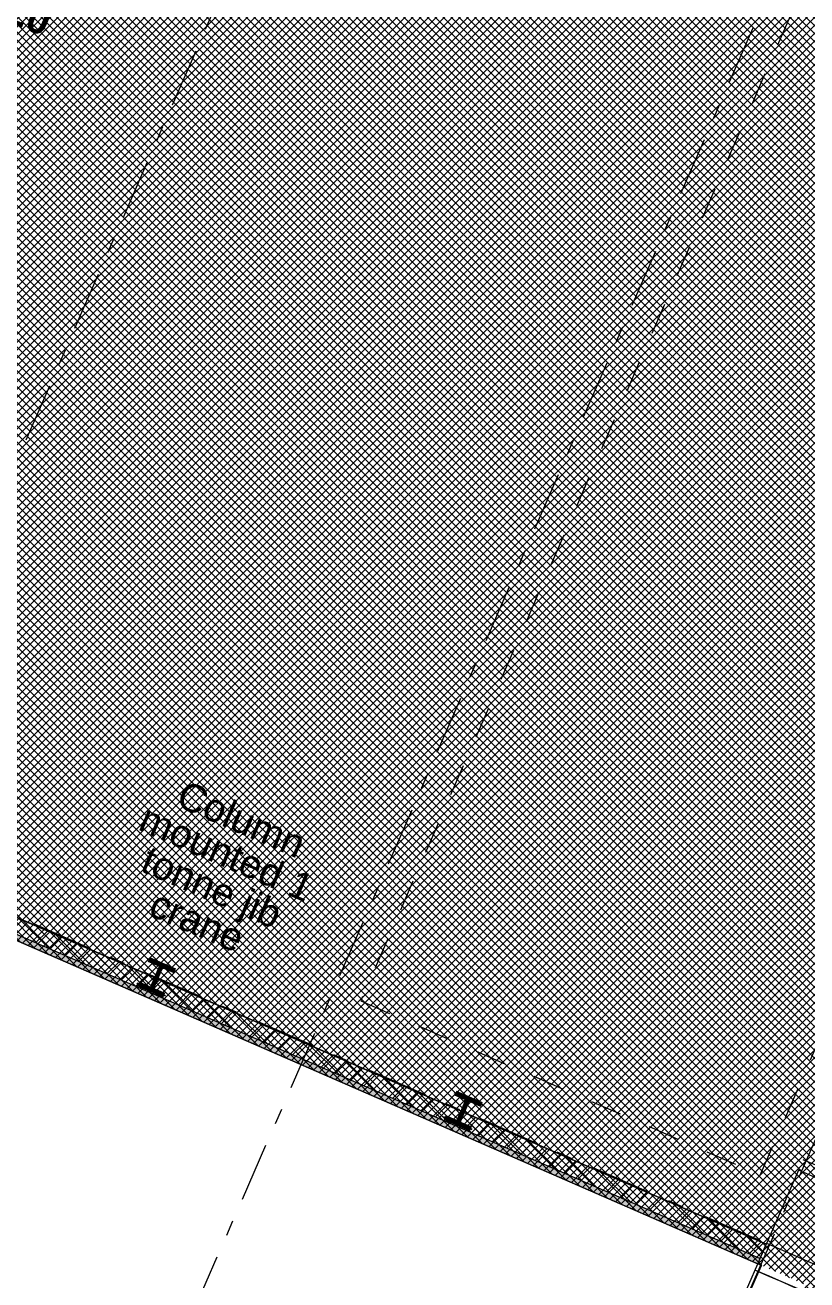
# Model space of a CAD drawing. Header units: millimetres. Extents: x -99530 to 1067232, y -97212 to 137997.
# Drawn here: x 42524 to 49537, y -8390 to 2868 of the extents above; entities that cross this region are included whole.
import ezdxf
from ezdxf.enums import TextEntityAlignment as Align

# ---------------------------------------------------------------- set-up
doc = ezdxf.new("R2010")
doc.units = ezdxf.units.MM
doc.header["$MEASUREMENT"] = 0
doc.linetypes.add('Dashed', pattern=[564.444447, 282.222223, -282.222223])
doc.linetypes.add('Double Dashed', pattern=[1093.611073, 529.166651, -211.666656, 141.111112, -211.666656])
for name, color, linetype in [('A-05-M_Gross_Int_Circulation', 7, 'Continuous'), ('A-15-M_Column_Int', 7, 'Continuous'), ('A-15-MG_Structural_Grid', 7, 'Continuous'), ('A-20-M_Floor_Slab', 7, 'Continuous'), ('A-25-M_Wall_Ext_Existing_HUB', 7, 'Continuous'), ('A-25-M_Wall_Int', 7, 'Continuous'), ('New_A-05-M_Gross_Int_Siemens', 7, 'Continuous'), ('New_ArchiCAD Doors', 7, 'Continuous')]:
    doc.layers.add(name, color=color, linetype=linetype)
for name, color, linetype, lineweight, true_color in [('A-05-M_Gross_Int_Circulation_Pen_No__74', 7, 'Continuous', 20, 0x606060), ('A-15-M_Column_Int_Pen_No__28', 7, 'Continuous', 50, 0x2a2a2a), ('A-15-MG_Structural_Grid_Pen_No__163', 7, 'Continuous', 0, 0x750077), ('A-25-M_Wall_Int_Pen_No__102', 7, 'Continuous', 15, 0xcccccc), ('A-25-M_Wall_Int_Pen_No__107', 7, 'Continuous', 15, 0xa6a6a6), ('New_A-05-M_Gross_Int_Siemens_Pen_No__74', 7, 'Continuous', 20, 0x606060)]:
    doc.layers.add(name, color=color, linetype=linetype, lineweight=lineweight, true_color=true_color)
for name, color, linetype, lineweight in [('A-20-M_Floor_Slab_Pen_No__89', 8, 'Continuous', 20), ('A-25-M_Wall_Int_Pen_No__1', 7, 'Continuous', 13), ('A-95-H_Fill_Plan.Fill_Pen_No__1', 7, 'Continuous', 13), ('ArchiCAD Zone Stamps_Pen_No__6', 7, 'Continuous', 35), ('New_A-95-P_Text_1_50_GA_Pen_No__1', 7, 'Continuous', 13), ('New_ArchiCAD Doors_Pen_No__1', 7, 'Continuous', 13), ('New_ArchiCAD Zone Stamps_Pen_No__9', 7, 'Continuous', 13)]:
    doc.layers.add(name, color=color, linetype=linetype, lineweight=lineweight)
doc.styles.add('GENERATED_STYLE_1', font='')
doc.styles.add('GENERATED_STYLE_3', font='')
doc.styles.add('GENERATED_STYLE_4', font='')
doc.styles.get('GENERATED_STYLE_1').set_extended_font_data('Arial', bold=True)
doc.styles.get('GENERATED_STYLE_3').set_extended_font_data('Arial')
doc.styles.get('GENERATED_STYLE_4').set_extended_font_data('Swis721 BT')

# ---------------------------------------------------------------- blocks, each defined once
blk = doc.blocks.new('Hub Circulation -Ground_INB 0250_10_1', base_point=(26037, 161))
at = {"layer": 'A-05-M_Gross_Int_Circulation_Pen_No__74', "linetype": 'Continuous'}
for p, q in [((49129, -8260), (14402, 6891)), ((47993, -10865), (49129, -8260))]:
    blk.add_line(p, q, dxfattribs=at)
at = {"layer": 'ArchiCAD Zone Stamps_Pen_No__6'}
for tag, height, style, p in [('ROOM_NAME', 250, 'GENERATED_STYLE_1', (24663, 1957)), ('zoneNameLine2', 250, 'GENERATED_STYLE_1', (24475, 1525)), ('ROOM_NUMBER', 200, 'GENERATED_STYLE_3', (24286, 1104)), ('measuredAreaCode', 200, 'GENERATED_STYLE_3', (24129, 744)), ('DUMMY_649', 200, 'GENERATED_STYLE_3', (24437, 610)), ('DUMMY_650', 200, 'GENERATED_STYLE_3', (25066, 336)), ('DUMMY_651', 133, 'GENERATED_STYLE_3', (25345, 229))]:
    blk.add_attdef(tag, text='', height=height, rotation=336.4404, dxfattribs=dict(at, style=style)).set_placement(p, align=Align.TOP_LEFT)
blk = doc.blocks.new('Workshop_INB 0206_20_1', base_point=(41803, 2737))
at = {"layer": 'New_A-05-M_Gross_Int_Siemens_Pen_No__74', "linetype": 'Continuous'}
for p, q in [((29945, 313), (49172, -8071)), ((49172, -8071), (49176, -8062)), ((49176, -8062), (49610, -8252))]:
    blk.add_line(p, q, dxfattribs=at)
at = {"layer": 'New_ArchiCAD Zone Stamps_Pen_No__9'}
for tag, height, style, p in [('ROOM_NAME', 250, 'GENERATED_STYLE_1', (41497, 4067)), ('zoneNameLine2', 250, 'GENERATED_STYLE_1', (41309, 3635)), ('ROOM_NUMBER', 200, 'GENERATED_STYLE_3', (41121, 3214)), ('measuredAreaCode', 200, 'GENERATED_STYLE_3', (40964, 2854)), ('DUMMY_649', 200, 'GENERATED_STYLE_3', (41271, 2720)), ('DUMMY_650', 200, 'GENERATED_STYLE_3', (41900, 2446)), ('DUMMY_651', 133, 'GENERATED_STYLE_3', (42179, 2339))]:
    blk.add_attdef(tag, text='', height=height, rotation=336.4404, dxfattribs=dict(at, style=style)).set_placement(p, align=Align.TOP_LEFT)
blk = doc.blocks.new('Slab_1_1', base_point=(377, -362))
at = {"layer": 'A-20-M_Floor_Slab_Pen_No__89', "linetype": 'Continuous', "flags": 128}
blk.add_lwpolyline([(377, -362), (7791, 6537), (7706, 6629), (10938, 9637), (15227, 7767), (19349, 17220), (53673, 2253), (53967, 2125), (49755, -7534), (49461, -7406), (44390, -19037), (3614, -1256), (3425, -1691)], close=True, dxfattribs=at)
blk = doc.blocks.new('Simple Door Opening_3')
at = {"layer": 'New_ArchiCAD Doors_Pen_No__1', "linetype": 'Continuous'}
for p, q in [((-1371, 475), (-1371, 372)), ((1371, 475), (1371, 372)), ((-1371, 372), (-1371, 255)), ((1371, 372), (1371, 255)), ((-1371, 255), (-1371, 140)), ((1371, 255), (1371, 140)), ((-1371, 140), (-1371, 0)), ((1371, 140), (1371, 0))]:
    blk.add_line(p, q, dxfattribs=at)
blk = doc.blocks.new('Simple Door Opening_4')
at = {"layer": 'New_ArchiCAD Doors_Pen_No__1', "linetype": 'Continuous'}
for p, q in [((-540, 475), (-540, 372)), ((540, 475), (540, 372)), ((-540, 372), (-540, 255)), ((540, 372), (540, 255)), ((-540, 255), (-540, 140)), ((540, 255), (540, 140)), ((-540, 140), (-540, 0)), ((540, 140), (540, 0))]:
    blk.add_line(p, q, dxfattribs=at)
blk = doc.blocks.new('Wall_8_1', base_point=(44635, -19661))
at = {"layer": 'New_ArchiCAD Doors', "color": 251, "linetype": 'Continuous', "lineweight": 20, "true_color": 0x606060, "xscale": -1, "zscale": 1000, "rotation": 246.4404147758925}
for name, p in [('Simple Door Opening_4', (49287, -7807)), ('Simple Door Opening_3', (48523, -9559))]:
    blk.add_blockref(name, p, dxfattribs=at)
blk = doc.blocks.new('Wall_28_1', base_point=(14442, 7073))
at = {"layer": 'A-25-M_Wall_Int_Pen_No__107', "linetype": 'Continuous'}
h = blk.add_hatch(dxfattribs=at)
h.set_pattern_fill('Concrete_Block_0001', color=256, style=0, pattern_type=2)
h.set_pattern_definition([(45, (0, 0), (-91.92388, 91.92388), []), (135, (0, 0), (91.92388, 91.92388), [])])
h.paths.add_polyline_path([(39620, -4059), (49116, -8199), (49172, -8071), (39676, -3931)])
h = blk.add_hatch(dxfattribs=at)
h.set_pattern_fill('Plaster_0001', color=256, style=0, pattern_type=2)
h.set_pattern_definition([(156.44035, (0, 0), (69.2307, 158.7675), [0, -100]), (156.44035, (-80.45, -59.4), (69.2307, 158.7675), [0, -100])])
h.paths.add_polyline_path([(39620, -4059), (39600, -4105), (49096, -8245), (49116, -8199)])
at = {"layer": 'A-25-M_Wall_Int_Pen_No__1', "linetype": 'Continuous'}
blk.add_line((49116, -8199), (39620, -4059), dxfattribs=at)
at = {"layer": 'A-25-M_Wall_Int_Pen_No__1', "linetype": 'Continuous', "flags": 128}
for points in [[(49172, -8071), (39676, -3931)], [(39600, -4105), (49096, -8245)], [(49096, -8245), (49172, -8071)]]:
    blk.add_lwpolyline(points, dxfattribs=at)
blk = doc.blocks.new('Universal Columns Column 19')
at = {"layer": 'A-15-M_Column_Int', "linetype": 'Continuous', "lineweight": 0, "true_color": 0xffffff}
h = blk.add_hatch(dxfattribs=at)
h.set_pattern_fill('613_01__a5_STUCCO_0001', style=0, pattern_type=2)
h.set_pattern_definition([(286.3, (0, 0), (-3213820, 11866500), [3000, -14992680]), (309.93, (992000, -2522800), (-1760680, 765780), [4670, -4288600]), (111.49, (-168200, -712500), (765800, 1760700), [7100, -2708200]), (111.49, (-238700, -1062700), (765800, 1760700), [7100, -2708200]), (111.49, (-566500, -1578300), (765800, 1760700), [7100, -2708200]), (111.49, (-655700, -1708100), (765800, 1760700), [7100, -2708200]), (111.494, (-465300, -1834400), (765800, 1760700), [7100, -2708200]), (111.494, (-104200, -1931700), (765800, 1760700), [7100, -2708200]), (111.494, (257800, -2002000), (765800, 1760700), [7100, -2708200]), (183.06, (-194600, -886000), (2526450, 994900), [11200, -4282100]), (183.06, (-349700, -1079650), (2526450, 994900), [11200, -4282100]), (183.06, (116350, -2076500), (2526450, 994900), [11200, -4282100]), (111.49, (-350400, -1231700), (765800, 1760700), [7100, -2708200]), (111.49, (-502900, -1720200), (765800, 1760700), [7100, -2708200]), (111.494, (-274000, -1895900), (765800, 1760700), [7100, -2708200]), (111.494, (322000, -2155100), (765800, 1760700), [7100, -2708200]), (48.06, (-367140, -1412600), (765780, 1760680), [10500, -6061050]), (48.06, (-236400, -1671930), (765780, 1760680), [10520, -6061050]), (48.06, (-93300, -549600), (765800, 1760700), [10500, -6061050]), (48.06, (189050, -378800), (765800, 1760700), [10500, -6061050]), (48.06, (50600, -207200), (765800, 1760700), [10500, -6061050]), (48.06, (563700, -450600), (765800, 1760700), [10500, -6061050]), (48.06, (904800, -517960), (765780, 1760680), [10500, -6061050]), (48.06, (1265960, -877540), (765780, 1760680), [10500, -6061050]), (48.06, (1482600, -916100), (765780, 1760680), [10520, -6061050]), (48.06, (1273060, -1199550), (765780, 1760680), [10520, -6061050]), (48.06, (1211900, -1491860), (765780, 1760680), [10520, -6061050]), (48.06, (943500, -1689000), (765780, 1760680), [10520, -6061050]), (48.06, (1016600, -1999200), (765780, 1760680), [10520, -6061050]), (48.06, (801000, -2133260), (765780, 1760680), [10520, -6061050]), (48.06, (807600, -2293060), (765780, 1760680), [10520, -6061050]), (48.06, (630500, -2291960), (765780, 1760680), [10520, -6061050]), (48.06, (151700, -1607900), (765780, 1760680), [10520, -6061050]), (48.06, (70000, -1177460), (765780, 1760680), [10500, -6061050]), (48.06, (631750, -935800), (765780, 1760680), [10500, -6061050]), (48.06, (986700, -1181300), (765780, 1760680), [10500, -6061050]), (48.06, (850600, -1436000), (765780, 1760680), [10520, -6061050]), (48.06, (409300, -1365550), (765780, 1760680), [10500, -6061050]), (48.06, (488700, -1638000), (765780, 1760680), [10520, -6061050]), (48.06, (565600, -1787900), (765780, 1760680), [10520, -6061050]), (48.06, (297900, -886800), (765780, 1760680), [10500, -6061050]), (48.06, (277700, -629950), (765800, 1760700), [10500, -6061050]), (111.494, (551400, -2107800), (765800, 1760700), [7100, -2708200]), (111.494, (998900, -2140500), (765800, 1760700), [7100, -2708200]), (111.49, (707000, -1598400), (765800, 1760700), [7100, -2708200]), (111.494, (1193500, -1658100), (765800, 1760700), [7100, -2708200]), (111.49, (691100, -1191600), (765800, 1760700), [7100, -2708200]), (111.49, (1263300, -1334100), (765800, 1760700), [7100, -2708200]), (111.49, (979600, -866500), (765800, 1760700), [7100, -2708200]), (111.49, (1307600, -730700), (765800, 1760700), [7100, -2708200]), (111.49, (640400, -526600), (765800, 1760700), [7100, -2708200]), (111.49, (694500, -717200), (765800, 1760700), [7100, -2708200]), (111.49, (314700, -283700), (765800, 1760700), [7100, -2708200]), (111.49, (167600, -528500), (765800, 1760700), [7100, -2708200]), (111.49, (12400, -430600), (765800, 1760700), [7100, -2708200]), (111.49, (67100, -748000), (765800, 1760700), [7100, -2708200]), (111.49, (344000, -1091200), (765800, 1760700), [7100, -2708200]), (111.49, (29600, -939300), (765800, 1760700), [7100, -2708200]), (111.49, (438400, -757700), (765800, 1760700), [7100, -2708200]), (111.49, (-42600, -1373600), (765800, 1760700), [7100, -2708200]), (169.023, (65740, -1702860), (-7808487, 1302433), [10530, -17691000]), (169.023, (1133700, -1883880), (-7808487, 1302433), [10530, -17691000]), (169.023, (1445740, -1224800), (-7808487, 1302433), [10530, -17691000]), (169.023, (1047320, -1405880), (-7808487, 1302433), [10530, -17691000]), (169.023, (180300, -1357830), (-7808487, 1302433), [10530, -17691000]), (169.023, (-432670, -1577200), (-7808487, 1302433), [10530, -17691000]), (169.023, (223600, -966600), (-7808487, 1302433), [10530, -17691000]), (169.023, (1136430, -1014340), (-7808487, 1302433), [10530, -17691000]), (169.023, (1524220, -1021000), (-7808487, 1302433), [10530, -17691000]), (169.023, (1135220, -608810), (-7808487, 1302433), [10530, -17691000]), (169.023, (893470, -721350), (-7808487, 1302433), [10530, -17691000]), (169.023, (840820, -1017380), (-7808487, 1302433), [10530, -17691000]), (169.023, (46180, -1841170), (-7808487, 1302433), [10530, -17691000]), (169.023, (407640, -1861700), (-7808487, 1302433), [10530, -17691000]), (169.023, (845750, -1951000), (-7808487, 1302433), [10530, -17691000]), (48.06, (1350950, -1429200), (765780, 1760680), [10520, -6061050]), (48.06, (1140700, -2005970), (765780, 1760680), [10520, -6061050]), (48.06, (978100, -2309850), (765780, 1760680), [10520, -6061050]), (48.06, (198750, -158600), (765800, 1760700), [10500, -6061050]), (48.06, (458460, -261400), (765800, 1760700), [10500, -6061050]), (48.06, (772750, -448730), (765780, 1760680), [10500, -6061050]), (48.06, (1481360, -686060), (765780, 1760680), [10520, -6061050]), (48.06, (1667650, -817700), (765780, 1760680), [10520, -6061050]), (48.06, (1651400, -901750), (765780, 1760680), [10520, -6061050])])
h.paths.add_polyline_path([(-127.3, -127.05), (127.3, -127.05), (127.3, -112.85), (4.3, -112.85), (4.3, 112.85), (127.3, 112.85), (127.3, 127.05), (-127.3, 127.05), (-127.3, 112.85), (-4.3, 112.85), (-4.3, -112.85), (-127.3, -112.85)])
at = {"layer": 'A-15-M_Column_Int_Pen_No__28', "linetype": 'Continuous'}
for p, q in [((127.3, 127.05), (-127.3, 127.05)), ((-127.3, 127.05), (-127.3, 112.85)), ((-127.3, 112.85), (-4.3, 112.85)), ((-4.3, 112.85), (-4.3, -112.85)), ((4.3, -112.85), (4.3, 112.85)), ((4.3, 112.85), (127.3, 112.85)), ((127.3, 112.85), (127.3, 127.05)), ((-4.3, -112.85), (-127.3, -112.85)), ((-127.3, -112.85), (-127.3, -127.05)), ((-127.3, -127.05), (127.3, -127.05)), ((127.3, -112.85), (4.3, -112.85)), ((127.3, -127.05), (127.3, -112.85))]:
    blk.add_line(p, q, dxfattribs=at)
blk = doc.blocks.new('Standard grid marker')
at = {"layer": 'A-15-MG_Structural_Grid_Pen_No__163', "linetype": 'Double Dashed'}
blk.add_line((1000, 0), (29726, 0), dxfattribs=at)
at = {"layer": 'A-15-MG_Structural_Grid_Pen_No__163', "style": 'GENERATED_STYLE_4'}
for tag, p in [('AC_MarkerText_1_0', (-500, 41)), ('AC_MarkerText_1_1', (31226, 41))]:
    blk.add_attdef(tag, text='', height=350, rotation=90, dxfattribs=at).set_placement(p, align=Align.MIDDLE_CENTER)
blk = doc.blocks.new('Standard grid marker_3')
at = {"layer": 'A-15-MG_Structural_Grid_Pen_No__163', "linetype": 'Double Dashed'}
blk.add_line((1000, 0), (74255, 0), dxfattribs=at)
at = {"layer": 'A-15-MG_Structural_Grid_Pen_No__163', "style": 'GENERATED_STYLE_4'}
for tag, p in [('AC_MarkerText_1_0', (-500, 43)), ('AC_MarkerText_1_1', (75755, 43))]:
    blk.add_attdef(tag, text='', height=350, rotation=360, dxfattribs=at).set_placement(p, align=Align.MIDDLE_CENTER)

msp = doc.modelspace()

# ---------------------------------------------------------------- hatches: boundary and pattern name
at = {"layer": 'A-25-M_Wall_Int_Pen_No__102', "linetype": 'Continuous'}
h = msp.add_hatch(dxfattribs=at)
h.set_pattern_fill('Grid_5x5_Diagonal_0001', color=256, style=0, pattern_type=2)
h.set_pattern_definition([(45, (0, 0), (-35.35534, 35.35534), []), (135, (0, 0), (35.35534, 35.35534), [])])
h.paths.add_polyline_path([(44768.3, -19356.4), (49530.7, -8434.9), (28562.4, 708.3), (33140, 11206.2), (74273.5, -6730.2), (64933.5, -28149.5)])

# ---------------------------------------------------------------- linework, layer by layer
at = {"layer": 'A-95-H_Fill_Plan.Fill_Pen_No__1', "linetype": 'Dashed'}
for p, q in [((49612.6, 3464.5), (45535.2, -5886.2)), ((49119.3, -7449.1), (53196.7, 1901.6)), ((45535.2, -5886.2), (49119.3, -7449.1))]:
    msp.add_line(p, q, dxfattribs=at)

# ---------------------------------------------------------------- block references
at = {"layer": 'A-05-M_Gross_Int_Circulation', "linetype": 'Continuous'}
msp.add_blockref('Hub Circulation -Ground_INB 0250_10_1', (26036.8, 161.4), dxfattribs=at)
at = {"layer": 'A-15-M_Column_Int', "linetype": 'Continuous', "zscale": 1000, "rotation": 336.4404115839932}
for p in [(43702.6, -5675.7), (46452.6, -6874.8)]:
    msp.add_blockref('Universal Columns Column 19', p, dxfattribs=at)
at = {"layer": 'A-15-MG_Structural_Grid', "color": 8, "linetype": 'Continuous', "lineweight": 15, "zscale": 1000}
for name, p, rotation in [('Standard grid marker_3', (3595.3, 11813.5), 336.440411583993), ('Standard grid marker', (46639.1, 8563.8), 246.440411583993), ('Standard grid marker', (50764, 6765.2), 246.440411583993), ('Standard grid marker', (54888.9, 4966.5), 246.440411583993)]:
    msp.add_blockref(name, p, dxfattribs=dict(at, rotation=rotation))
at = {"layer": 'A-20-M_Floor_Slab', "color": 8, "linetype": 'Continuous', "lineweight": 20}
msp.add_blockref('Slab_1_1', (376.7, -362.2), dxfattribs=at)
at = {"layer": 'A-25-M_Wall_Ext_Existing_HUB', "color": 250, "lineweight": 50, "true_color": 0x2a2a2a}
msp.add_blockref('Wall_8_1', (44635.4, -19661.2), dxfattribs=at)
at = {"layer": 'A-25-M_Wall_Int', "color": 250, "lineweight": 50, "true_color": 0x2a2a2a}
msp.add_blockref('Wall_28_1', (14441.8, 7072.9), dxfattribs=at)
at = {"layer": 'New_A-05-M_Gross_Int_Siemens', "linetype": 'Continuous'}
ref = msp.add_blockref('Workshop_INB 0206_20_1', (41803.5, 2737), dxfattribs=at)
ref.add_attrib('zoneNameLine2', 'ID. GF420', dxfattribs={"layer": 'New_ArchiCAD Zone Stamps_Pen_No__9', "color": 7, "height": 250, "rotation": 336.44041, "style": 'GENERATED_STYLE_1'}).set_placement((41309, 3634.8), align=Align.TOP_LEFT)

# ---------------------------------------------------------------- texts
at = {"layer": 'New_A-95-P_Text_1_50_GA_Pen_No__1', "linetype": 'Continuous', "insert": (44514.8, -4142.3), "char_height": 250, "width": 1828.873, "attachment_point": 2, "rotation": 336.44041, "line_spacing_factor": 0.796925, "style": 'GENERATED_STYLE_4'}
msp.add_mtext('\\A1;{\\fSwis721 BT|b0|i0|c0|p34;Column mounted 1 tonne jib crane}', dxfattribs=at)

doc.saveas('drawing.dxf')
